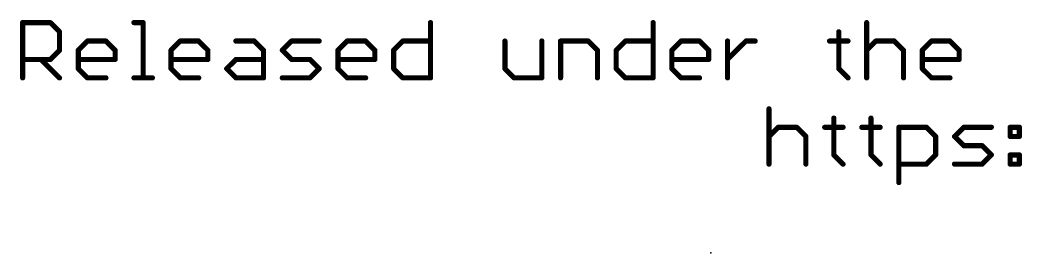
# Model space of a CAD drawing. Extents: x -45 to 63, y -30 to 12.
# Drawn here: x -44.56 to -15.08, y -26.8 to -19.94 of the extents above; entities that cross this region are included whole.
import ezdxf

# ---------------------------------------------------------------- set-up
doc = ezdxf.new("R2010")
doc.units = 0
doc.layers.add('23', color=53, linetype='CONTINUOUS')
doc.layers.add('51', color=53, linetype='CONTINUOUS')

msp = doc.modelspace()

# ---------------------------------------------------------------- linework, layer by layer
at = {"layer": '23'}
msp.add_point((-24.2371, -26.797), dxfattribs=at)
at = {"layer": '51', "const_width": 0.1524}
for points in [[(-44.4809, -21.6408), (-44.4809, -20.0138)], [(-44.4809, -20.0138), (-43.6674, -20.0138)], [(-43.6674, -20.0138), (-43.3963, -20.285)], [(-41.2066, -20.0138), (-40.9354, -20.0138)], [(-40.9354, -20.0138), (-40.9354, -21.6408)], [(-32.4819, -20.0138), (-32.4819, -21.6408)], [(-25.9333, -20.0138), (-25.9333, -21.6408)], [(-19.6507, -20.0138), (-19.6507, -21.6408)], [(-43.3963, -20.285), (-43.3963, -20.8273)], [(-20.471, -20.285), (-20.471, -21.3696)], [(-42.8438, -20.8273), (-42.5726, -20.5561)], [(-42.5726, -20.5561), (-42.0303, -20.5561)], [(-42.0303, -20.5561), (-41.7591, -20.8273)], [(-40.1152, -20.8273), (-39.844, -20.5561)], [(-39.844, -20.5561), (-39.3017, -20.5561)], [(-39.3017, -20.5561), (-39.0305, -20.8273)], [(-38.2069, -20.5561), (-37.6645, -20.5561)], [(-37.6645, -20.5561), (-37.3934, -20.8273)], [(-36.8409, -20.8273), (-36.5697, -20.5561)], [(-36.5697, -20.5561), (-35.7562, -20.5561)], [(-35.2037, -20.8273), (-34.9325, -20.5561)], [(-34.9325, -20.5561), (-34.3902, -20.5561)], [(-34.3902, -20.5561), (-34.119, -20.8273)], [(-33.5665, -20.8273), (-33.2954, -20.5561)], [(-33.2954, -20.5561), (-32.4819, -20.5561)], [(-30.2922, -20.5561), (-30.2922, -21.3696)], [(-29.2076, -21.6408), (-29.2076, -20.5561)], [(-28.6551, -21.6408), (-28.6551, -20.5561)], [(-28.6551, -20.5561), (-27.8416, -20.5561)], [(-27.8416, -20.5561), (-27.5704, -20.8273)], [(-27.0179, -20.8273), (-26.7468, -20.5561)], [(-26.7468, -20.5561), (-25.9333, -20.5561)], [(-25.3808, -20.8273), (-25.1096, -20.5561)], [(-25.1096, -20.5561), (-24.5673, -20.5561)], [(-24.5673, -20.5561), (-24.2961, -20.8273)], [(-23.7436, -21.6408), (-23.7436, -20.5561)], [(-23.7436, -21.0985), (-23.2013, -20.5561)], [(-23.2013, -20.5561), (-22.9301, -20.5561)], [(-20.7422, -20.5561), (-20.1998, -20.5561)], [(-19.6507, -20.8273), (-19.3796, -20.5561)], [(-19.3796, -20.5561), (-18.8372, -20.5561)], [(-18.8372, -20.5561), (-18.5661, -20.8273)], [(-18.0136, -20.8273), (-17.7424, -20.5561)], [(-17.7424, -20.5561), (-17.2001, -20.5561)], [(-17.2001, -20.5561), (-16.9289, -20.8273)], [(-43.3963, -20.8273), (-43.6674, -21.0985)], [(-42.8438, -21.3696), (-42.8438, -20.8273)], [(-41.7591, -20.8273), (-41.7591, -21.0985)], [(-40.1152, -21.3696), (-40.1152, -20.8273)], [(-39.0305, -20.8273), (-39.0305, -21.0985)], [(-37.3934, -20.8273), (-37.3934, -21.6408)], [(-36.5697, -21.0985), (-36.8409, -20.8273)], [(-35.2037, -21.3696), (-35.2037, -20.8273)], [(-34.119, -20.8273), (-34.119, -21.0985)], [(-33.5665, -21.3696), (-33.5665, -20.8273)], [(-27.5704, -20.8273), (-27.5704, -21.6408)], [(-27.0179, -21.3696), (-27.0179, -20.8273)], [(-25.3808, -21.3696), (-25.3808, -20.8273)], [(-24.2961, -20.8273), (-24.2961, -21.0985)], [(-18.5661, -20.8273), (-18.5661, -21.6408)], [(-18.0136, -21.3696), (-18.0136, -20.8273)], [(-16.9289, -20.8273), (-16.9289, -21.0985)], [(-43.6674, -21.0985), (-44.4809, -21.0985)], [(-43.9386, -21.0985), (-43.3963, -21.6408)], [(-41.7591, -21.0985), (-42.8438, -21.0985)], [(-39.0305, -21.0985), (-40.1152, -21.0985)], [(-38.478, -21.3696), (-38.2069, -21.0985)], [(-38.2069, -21.0985), (-37.3934, -21.0985)], [(-36.0274, -21.0985), (-36.5697, -21.0985)], [(-35.7562, -21.3696), (-36.0274, -21.0985)], [(-34.119, -21.0985), (-35.2037, -21.0985)], [(-24.2961, -21.0985), (-25.3808, -21.0985)], [(-16.9289, -21.0985), (-18.0136, -21.0985)], [(-42.5726, -21.6408), (-42.8438, -21.3696)], [(-39.844, -21.6408), (-40.1152, -21.3696)], [(-38.2069, -21.6408), (-38.478, -21.3696)], [(-36.0274, -21.6408), (-35.7562, -21.3696)], [(-34.9325, -21.6408), (-35.2037, -21.3696)], [(-33.2954, -21.6408), (-33.5665, -21.3696)], [(-30.2922, -21.3696), (-30.0211, -21.6408)], [(-26.7468, -21.6408), (-27.0179, -21.3696)], [(-25.1096, -21.6408), (-25.3808, -21.3696)], [(-20.471, -21.3696), (-20.1998, -21.6408)], [(-17.7424, -21.6408), (-18.0136, -21.3696)], [(-42.0303, -21.6408), (-42.5726, -21.6408)], [(-41.2066, -21.6408), (-40.6643, -21.6408)], [(-39.3017, -21.6408), (-39.844, -21.6408)], [(-37.3934, -21.6408), (-38.2069, -21.6408)], [(-36.8409, -21.6408), (-36.0274, -21.6408)], [(-34.3902, -21.6408), (-34.9325, -21.6408)], [(-32.4819, -21.6408), (-33.2954, -21.6408)], [(-30.0211, -21.6408), (-29.2076, -21.6408)], [(-25.9333, -21.6408), (-26.7468, -21.6408)], [(-24.5673, -21.6408), (-25.1096, -21.6408)], [(-17.2001, -21.6408), (-17.7424, -21.6408)], [(-22.5238, -22.5538), (-22.5238, -24.1808)], [(-20.6154, -22.825), (-20.6154, -23.9096)], [(-19.524, -22.825), (-19.524, -23.9096)], [(-22.5238, -23.3673), (-22.2526, -23.0961)], [(-22.2526, -23.0961), (-21.7103, -23.0961)], [(-21.7103, -23.0961), (-21.4391, -23.3673)], [(-20.8866, -23.0961), (-20.3443, -23.0961)], [(-19.7952, -23.0961), (-19.2528, -23.0961)], [(-18.7037, -24.7231), (-18.7037, -23.0961)], [(-18.7037, -23.0961), (-17.8902, -23.0961)], [(-17.8902, -23.0961), (-17.6191, -23.3673)], [(-17.0666, -23.3673), (-16.7954, -23.0961)], [(-16.7954, -23.0961), (-15.9819, -23.0961)], [(-15.4294, -23.0961), (-15.1583, -23.0961)], [(-15.4294, -23.3673), (-15.4294, -23.0961)], [(-15.1583, -23.0961), (-15.1583, -23.3673)], [(-21.4391, -23.3673), (-21.4391, -24.1808)], [(-17.6191, -23.3673), (-17.6191, -23.9096)], [(-16.7954, -23.6385), (-17.0666, -23.3673)], [(-16.2531, -23.6385), (-16.7954, -23.6385)], [(-15.9819, -23.9096), (-16.2531, -23.6385)], [(-15.1583, -23.3673), (-15.4294, -23.3673)], [(-20.6154, -23.9096), (-20.3443, -24.1808)], [(-19.524, -23.9096), (-19.2528, -24.1808)], [(-17.6191, -23.9096), (-17.8902, -24.1808)], [(-16.2531, -24.1808), (-15.9819, -23.9096)], [(-15.4294, -23.9096), (-15.1583, -23.9096)], [(-15.4294, -24.1808), (-15.4294, -23.9096)], [(-15.1583, -23.9096), (-15.1583, -24.1808)], [(-17.8902, -24.1808), (-18.7037, -24.1808)], [(-17.0666, -24.1808), (-16.2531, -24.1808)], [(-15.1583, -24.1808), (-15.4294, -24.1808)]]:
    msp.add_lwpolyline(points, dxfattribs=at)
at = {"layer": '51', "const_width": 0.0762}
for points in [[(-44.4428, -20.0138, 1), (-44.519, -20.0138)], [(-44.4809, -19.9757, 1), (-44.4809, -20.0519)], [(-43.6405, -19.9869, 1), (-43.6944, -20.0408)], [(-43.6674, -20.0519, 1), (-43.6674, -19.9757)], [(-41.2066, -19.9757, 1), (-41.2066, -20.0519)], [(-40.8973, -20.0138, 1), (-40.9735, -20.0138)], [(-40.9354, -20.0519, 1), (-40.9354, -19.9757)], [(-32.4438, -20.0138, 1), (-32.52, -20.0138)], [(-25.8952, -20.0138, 1), (-25.9714, -20.0138)], [(-19.6126, -20.0138, 1), (-19.6888, -20.0138)], [(-43.3582, -20.285, 1), (-43.4344, -20.285)], [(-43.4232, -20.3119, 1), (-43.3693, -20.258)], [(-20.4329, -20.285, 1), (-20.5091, -20.285)], [(-42.5726, -20.518, 1), (-42.5726, -20.5942)], [(-42.5457, -20.5831, 1), (-42.5995, -20.5292)], [(-42.0033, -20.5292, 1), (-42.0572, -20.5831)], [(-42.0303, -20.5942, 1), (-42.0303, -20.518)], [(-39.844, -20.518, 1), (-39.844, -20.5942)], [(-39.8171, -20.5831, 1), (-39.871, -20.5292)], [(-39.2747, -20.5292, 1), (-39.3286, -20.5831)], [(-39.3017, -20.5942, 1), (-39.3017, -20.518)], [(-38.2069, -20.518, 1), (-38.2069, -20.5942)], [(-37.6376, -20.5292, 1), (-37.6915, -20.5831)], [(-37.6645, -20.5942, 1), (-37.6645, -20.518)], [(-36.5697, -20.518, 1), (-36.5697, -20.5942)], [(-36.5428, -20.5831, 1), (-36.5966, -20.5292)], [(-35.7562, -20.5942, 1), (-35.7562, -20.518)], [(-34.9325, -20.518, 1), (-34.9325, -20.5942)], [(-34.9056, -20.5831, 1), (-34.9595, -20.5292)], [(-34.3633, -20.5292, 1), (-34.4172, -20.5831)], [(-34.3902, -20.5942, 1), (-34.3902, -20.518)], [(-33.2954, -20.518, 1), (-33.2954, -20.5942)], [(-33.2684, -20.5831, 1), (-33.3223, -20.5292)], [(-32.4819, -20.5942, 1), (-32.4819, -20.518)], [(-30.2541, -20.5561, 1), (-30.3303, -20.5561)], [(-29.1695, -20.5561, 1), (-29.2457, -20.5561)], [(-28.617, -20.5561, 1), (-28.6932, -20.5561)], [(-28.6551, -20.518, 1), (-28.6551, -20.5942)], [(-27.8146, -20.5292, 1), (-27.8685, -20.5831)], [(-27.8416, -20.5942, 1), (-27.8416, -20.518)], [(-26.7468, -20.518, 1), (-26.7468, -20.5942)], [(-26.7198, -20.5831, 1), (-26.7737, -20.5292)], [(-25.9333, -20.5942, 1), (-25.9333, -20.518)], [(-25.1096, -20.518, 1), (-25.1096, -20.5942)], [(-25.0827, -20.5831, 1), (-25.1365, -20.5292)], [(-24.5403, -20.5292, 1), (-24.5942, -20.5831)], [(-24.5673, -20.5942, 1), (-24.5673, -20.518)], [(-23.7055, -20.5561, 1), (-23.7817, -20.5561)], [(-23.2013, -20.518, 1), (-23.2013, -20.5942)], [(-23.1743, -20.5831, 1), (-23.2282, -20.5292)], [(-22.9301, -20.5942, 1), (-22.9301, -20.518)], [(-20.7422, -20.518, 1), (-20.7422, -20.5942)], [(-20.1998, -20.5942, 1), (-20.1998, -20.518)], [(-19.3796, -20.518, 1), (-19.3796, -20.5942)], [(-19.3526, -20.5831, 1), (-19.4065, -20.5292)], [(-18.8103, -20.5292, 1), (-18.8642, -20.5831)], [(-18.8372, -20.5942, 1), (-18.8372, -20.518)], [(-17.7424, -20.518, 1), (-17.7424, -20.5942)], [(-17.7155, -20.5831, 1), (-17.7693, -20.5292)], [(-17.1731, -20.5292, 1), (-17.227, -20.5831)], [(-17.2001, -20.5942, 1), (-17.2001, -20.518)], [(-43.4344, -20.8273, 1), (-43.3582, -20.8273)], [(-43.3693, -20.8542, 1), (-43.4232, -20.8004)], [(-42.8057, -20.8273, 1), (-42.8819, -20.8273)], [(-42.8707, -20.8004, 1), (-42.8168, -20.8542)], [(-41.721, -20.8273, 1), (-41.7972, -20.8273)], [(-41.786, -20.8542, 1), (-41.7322, -20.8004)], [(-40.0771, -20.8273, 1), (-40.1533, -20.8273)], [(-40.1421, -20.8004, 1), (-40.0882, -20.8542)], [(-38.9924, -20.8273, 1), (-39.0686, -20.8273)], [(-39.0575, -20.8542, 1), (-39.0036, -20.8004)], [(-37.3553, -20.8273, 1), (-37.4315, -20.8273)], [(-37.4203, -20.8542, 1), (-37.3664, -20.8004)], [(-36.8139, -20.8004, 1), (-36.8678, -20.8542)], [(-36.8678, -20.8004, 1), (-36.8139, -20.8542)], [(-35.1656, -20.8273, 1), (-35.2418, -20.8273)], [(-35.2306, -20.8004, 1), (-35.1768, -20.8542)], [(-34.0809, -20.8273, 1), (-34.1571, -20.8273)], [(-34.146, -20.8542, 1), (-34.0921, -20.8004)], [(-33.5284, -20.8273, 1), (-33.6046, -20.8273)], [(-33.5935, -20.8004, 1), (-33.5396, -20.8542)], [(-27.5323, -20.8273, 1), (-27.6085, -20.8273)], [(-27.5974, -20.8542, 1), (-27.5435, -20.8004)], [(-26.9798, -20.8273, 1), (-27.056, -20.8273)], [(-27.0449, -20.8004, 1), (-26.991, -20.8542)], [(-25.3427, -20.8273, 1), (-25.4189, -20.8273)], [(-25.4077, -20.8004, 1), (-25.3538, -20.8542)], [(-24.258, -20.8273, 1), (-24.3342, -20.8273)], [(-24.323, -20.8542, 1), (-24.2692, -20.8004)], [(-19.6777, -20.8004, 1), (-19.6238, -20.8542)], [(-18.528, -20.8273, 1), (-18.6042, -20.8273)], [(-18.593, -20.8542, 1), (-18.5391, -20.8004)], [(-17.9755, -20.8273, 1), (-18.0517, -20.8273)], [(-18.0405, -20.8004, 1), (-17.9866, -20.8542)], [(-16.8908, -20.8273, 1), (-16.967, -20.8273)], [(-16.9558, -20.8542, 1), (-16.902, -20.8004)], [(-44.4809, -21.0604, 1), (-44.4809, -21.1366)], [(-43.9117, -21.0715, 1), (-43.9655, -21.1254)], [(-43.6944, -21.0715, 1), (-43.6405, -21.1254)], [(-43.6674, -21.1366, 1), (-43.6674, -21.0604)], [(-42.8438, -21.0604, 1), (-42.8438, -21.1366)], [(-41.7972, -21.0985, 1), (-41.721, -21.0985)], [(-41.7591, -21.1366, 1), (-41.7591, -21.0604)], [(-40.1152, -21.0604, 1), (-40.1152, -21.1366)], [(-39.0686, -21.0985, 1), (-38.9924, -21.0985)], [(-39.0305, -21.1366, 1), (-39.0305, -21.0604)], [(-38.2069, -21.0604, 1), (-38.2069, -21.1366)], [(-38.1799, -21.1254, 1), (-38.2338, -21.0715)], [(-37.3934, -21.1366, 1), (-37.3934, -21.0604)], [(-36.5697, -21.0604, 1), (-36.5697, -21.1366)], [(-36.5966, -21.1254, 1), (-36.5428, -21.0715)], [(-36.0004, -21.0715, 1), (-36.0543, -21.1254)], [(-36.0274, -21.1366, 1), (-36.0274, -21.0604)], [(-35.2037, -21.0604, 1), (-35.2037, -21.1366)], [(-34.1571, -21.0985, 1), (-34.0809, -21.0985)], [(-34.119, -21.1366, 1), (-34.119, -21.0604)], [(-25.3808, -21.0604, 1), (-25.3808, -21.1366)], [(-24.3342, -21.0985, 1), (-24.258, -21.0985)], [(-24.2961, -21.1366, 1), (-24.2961, -21.0604)], [(-23.7706, -21.0715, 1), (-23.7167, -21.1254)], [(-18.0136, -21.0604, 1), (-18.0136, -21.1366)], [(-16.967, -21.0985, 1), (-16.8908, -21.0985)], [(-16.9289, -21.1366, 1), (-16.9289, -21.0604)], [(-42.8168, -21.3427, 1), (-42.8707, -21.3966)], [(-42.8819, -21.3696, 1), (-42.8057, -21.3696)], [(-40.0882, -21.3427, 1), (-40.1421, -21.3966)], [(-40.1533, -21.3696, 1), (-40.0771, -21.3696)], [(-38.4511, -21.3427, 1), (-38.505, -21.3966)], [(-38.505, -21.3427, 1), (-38.4511, -21.3966)], [(-35.7293, -21.3966, 1), (-35.7831, -21.3427)], [(-35.7831, -21.3966, 1), (-35.7293, -21.3427)], [(-35.1768, -21.3427, 1), (-35.2306, -21.3966)], [(-35.2418, -21.3696, 1), (-35.1656, -21.3696)], [(-33.5396, -21.3427, 1), (-33.5935, -21.3966)], [(-33.6046, -21.3696, 1), (-33.5284, -21.3696)], [(-30.2653, -21.3427, 1), (-30.3192, -21.3966)], [(-30.3303, -21.3696, 1), (-30.2541, -21.3696)], [(-26.991, -21.3427, 1), (-27.0449, -21.3966)], [(-27.056, -21.3696, 1), (-26.9798, -21.3696)], [(-25.3538, -21.3427, 1), (-25.4077, -21.3966)], [(-25.4189, -21.3696, 1), (-25.3427, -21.3696)], [(-20.4441, -21.3427, 1), (-20.4979, -21.3966)], [(-20.5091, -21.3696, 1), (-20.4329, -21.3696)], [(-17.9866, -21.3427, 1), (-18.0405, -21.3966)], [(-18.0517, -21.3696, 1), (-17.9755, -21.3696)], [(-44.519, -21.6408, 1), (-44.4428, -21.6408)], [(-43.4232, -21.6677, 1), (-43.3693, -21.6139)], [(-42.5726, -21.6027, 1), (-42.5726, -21.6789)], [(-42.5995, -21.6677, 1), (-42.5457, -21.6139)], [(-42.0303, -21.6789, 1), (-42.0303, -21.6027)], [(-41.2066, -21.6027, 1), (-41.2066, -21.6789)], [(-40.9735, -21.6408, 1), (-40.8973, -21.6408)], [(-40.6643, -21.6789, 1), (-40.6643, -21.6027)], [(-39.844, -21.6027, 1), (-39.844, -21.6789)], [(-39.871, -21.6677, 1), (-39.8171, -21.6139)], [(-39.3017, -21.6789, 1), (-39.3017, -21.6027)], [(-38.2069, -21.6027, 1), (-38.2069, -21.6789)], [(-38.2338, -21.6677, 1), (-38.1799, -21.6139)], [(-37.4315, -21.6408, 1), (-37.3553, -21.6408)], [(-37.3934, -21.6789, 1), (-37.3934, -21.6027)], [(-36.8409, -21.6027, 1), (-36.8409, -21.6789)], [(-36.0543, -21.6139, 1), (-36.0004, -21.6677)], [(-36.0274, -21.6789, 1), (-36.0274, -21.6027)], [(-34.9325, -21.6027, 1), (-34.9325, -21.6789)], [(-34.9595, -21.6677, 1), (-34.9056, -21.6139)], [(-34.3902, -21.6789, 1), (-34.3902, -21.6027)], [(-33.2954, -21.6027, 1), (-33.2954, -21.6789)], [(-33.3223, -21.6677, 1), (-33.2684, -21.6139)], [(-32.52, -21.6408, 1), (-32.4438, -21.6408)], [(-32.4819, -21.6789, 1), (-32.4819, -21.6027)], [(-30.0211, -21.6027, 1), (-30.0211, -21.6789)], [(-30.048, -21.6677, 1), (-29.9941, -21.6139)], [(-29.2457, -21.6408, 1), (-29.1695, -21.6408)], [(-29.2076, -21.6789, 1), (-29.2076, -21.6027)], [(-28.6932, -21.6408, 1), (-28.617, -21.6408)], [(-27.6085, -21.6408, 1), (-27.5323, -21.6408)], [(-26.7468, -21.6027, 1), (-26.7468, -21.6789)], [(-26.7737, -21.6677, 1), (-26.7198, -21.6139)], [(-25.9714, -21.6408, 1), (-25.8952, -21.6408)], [(-25.9333, -21.6789, 1), (-25.9333, -21.6027)], [(-25.1096, -21.6027, 1), (-25.1096, -21.6789)], [(-25.1365, -21.6677, 1), (-25.0827, -21.6139)], [(-24.5673, -21.6789, 1), (-24.5673, -21.6027)], [(-23.7817, -21.6408, 1), (-23.7055, -21.6408)], [(-20.2268, -21.6677, 1), (-20.1729, -21.6139)], [(-19.6888, -21.6408, 1), (-19.6126, -21.6408)], [(-18.6042, -21.6408, 1), (-18.528, -21.6408)], [(-17.7424, -21.6027, 1), (-17.7424, -21.6789)], [(-17.7693, -21.6677, 1), (-17.7155, -21.6139)], [(-17.2001, -21.6789, 1), (-17.2001, -21.6027)], [(-22.4857, -22.5538, 1), (-22.5619, -22.5538)], [(-20.5773, -22.825, 1), (-20.6535, -22.825)], [(-19.4859, -22.825, 1), (-19.5621, -22.825)], [(-22.2526, -23.058, 1), (-22.2526, -23.1342)], [(-22.2257, -23.1231, 1), (-22.2795, -23.0692)], [(-21.6833, -23.0692, 1), (-21.7372, -23.1231)], [(-21.7103, -23.1342, 1), (-21.7103, -23.058)], [(-20.8866, -23.058, 1), (-20.8866, -23.1342)], [(-20.3443, -23.1342, 1), (-20.3443, -23.058)], [(-19.7952, -23.058, 1), (-19.7952, -23.1342)], [(-19.2528, -23.1342, 1), (-19.2528, -23.058)], [(-18.6656, -23.0961, 1), (-18.7418, -23.0961)], [(-18.7037, -23.058, 1), (-18.7037, -23.1342)], [(-17.8633, -23.0692, 1), (-17.9172, -23.1231)], [(-17.8902, -23.1342, 1), (-17.8902, -23.058)], [(-16.7954, -23.058, 1), (-16.7954, -23.1342)], [(-16.7685, -23.1231, 1), (-16.8224, -23.0692)], [(-15.9819, -23.1342, 1), (-15.9819, -23.058)], [(-15.4294, -23.058, 1), (-15.4294, -23.1342)], [(-15.3913, -23.0961, 1), (-15.4675, -23.0961)], [(-15.1202, -23.0961, 1), (-15.1964, -23.0961)], [(-15.1583, -23.1342, 1), (-15.1583, -23.058)], [(-22.5507, -23.3404, 1), (-22.4968, -23.3942)], [(-21.401, -23.3673, 1), (-21.4772, -23.3673)], [(-21.466, -23.3942, 1), (-21.4122, -23.3404)], [(-17.581, -23.3673, 1), (-17.6572, -23.3673)], [(-17.646, -23.3942, 1), (-17.5921, -23.3404)], [(-17.0396, -23.3404, 1), (-17.0935, -23.3942)], [(-17.0935, -23.3404, 1), (-17.0396, -23.3942)], [(-16.7954, -23.6004, 1), (-16.7954, -23.6766)], [(-16.8224, -23.6654, 1), (-16.7685, -23.6115)], [(-16.2261, -23.6115, 1), (-16.28, -23.6654)], [(-16.2531, -23.6766, 1), (-16.2531, -23.6004)], [(-15.4294, -23.3292, 1), (-15.4294, -23.4054)], [(-15.4675, -23.3673, 1), (-15.3913, -23.3673)], [(-15.1964, -23.3673, 1), (-15.1202, -23.3673)], [(-15.1583, -23.4054, 1), (-15.1583, -23.3292)], [(-20.5885, -23.8827, 1), (-20.6424, -23.9366)], [(-20.6535, -23.9096, 1), (-20.5773, -23.9096)], [(-19.4971, -23.8827, 1), (-19.5509, -23.9366)], [(-19.5621, -23.9096, 1), (-19.4859, -23.9096)], [(-17.6572, -23.9096, 1), (-17.581, -23.9096)], [(-17.5921, -23.9366, 1), (-17.646, -23.8827)], [(-15.955, -23.9366, 1), (-16.0089, -23.8827)], [(-16.0089, -23.9366, 1), (-15.955, -23.8827)], [(-15.4294, -23.8715, 1), (-15.4294, -23.9477)], [(-15.3913, -23.9096, 1), (-15.4675, -23.9096)], [(-15.1202, -23.9096, 1), (-15.1964, -23.9096)], [(-15.1583, -23.9477, 1), (-15.1583, -23.8715)], [(-22.5619, -24.1808, 1), (-22.4857, -24.1808)], [(-21.4772, -24.1808, 1), (-21.401, -24.1808)], [(-20.3712, -24.2077, 1), (-20.3173, -24.1539)], [(-19.2798, -24.2077, 1), (-19.2259, -24.1539)], [(-18.7037, -24.1427, 1), (-18.7037, -24.2189)], [(-17.9172, -24.1539, 1), (-17.8633, -24.2077)], [(-17.8902, -24.2189, 1), (-17.8902, -24.1427)], [(-17.0666, -24.1427, 1), (-17.0666, -24.2189)], [(-16.28, -24.1539, 1), (-16.2261, -24.2077)], [(-16.2531, -24.2189, 1), (-16.2531, -24.1427)], [(-15.4294, -24.1427, 1), (-15.4294, -24.2189)], [(-15.4675, -24.1808, 1), (-15.3913, -24.1808)], [(-15.1964, -24.1808, 1), (-15.1202, -24.1808)], [(-15.1583, -24.2189, 1), (-15.1583, -24.1427)], [(-18.7418, -24.7231, 1), (-18.6656, -24.7231)]]:
    msp.add_lwpolyline(points, format="xyb", dxfattribs=at)

doc.saveas('drawing.dxf')
